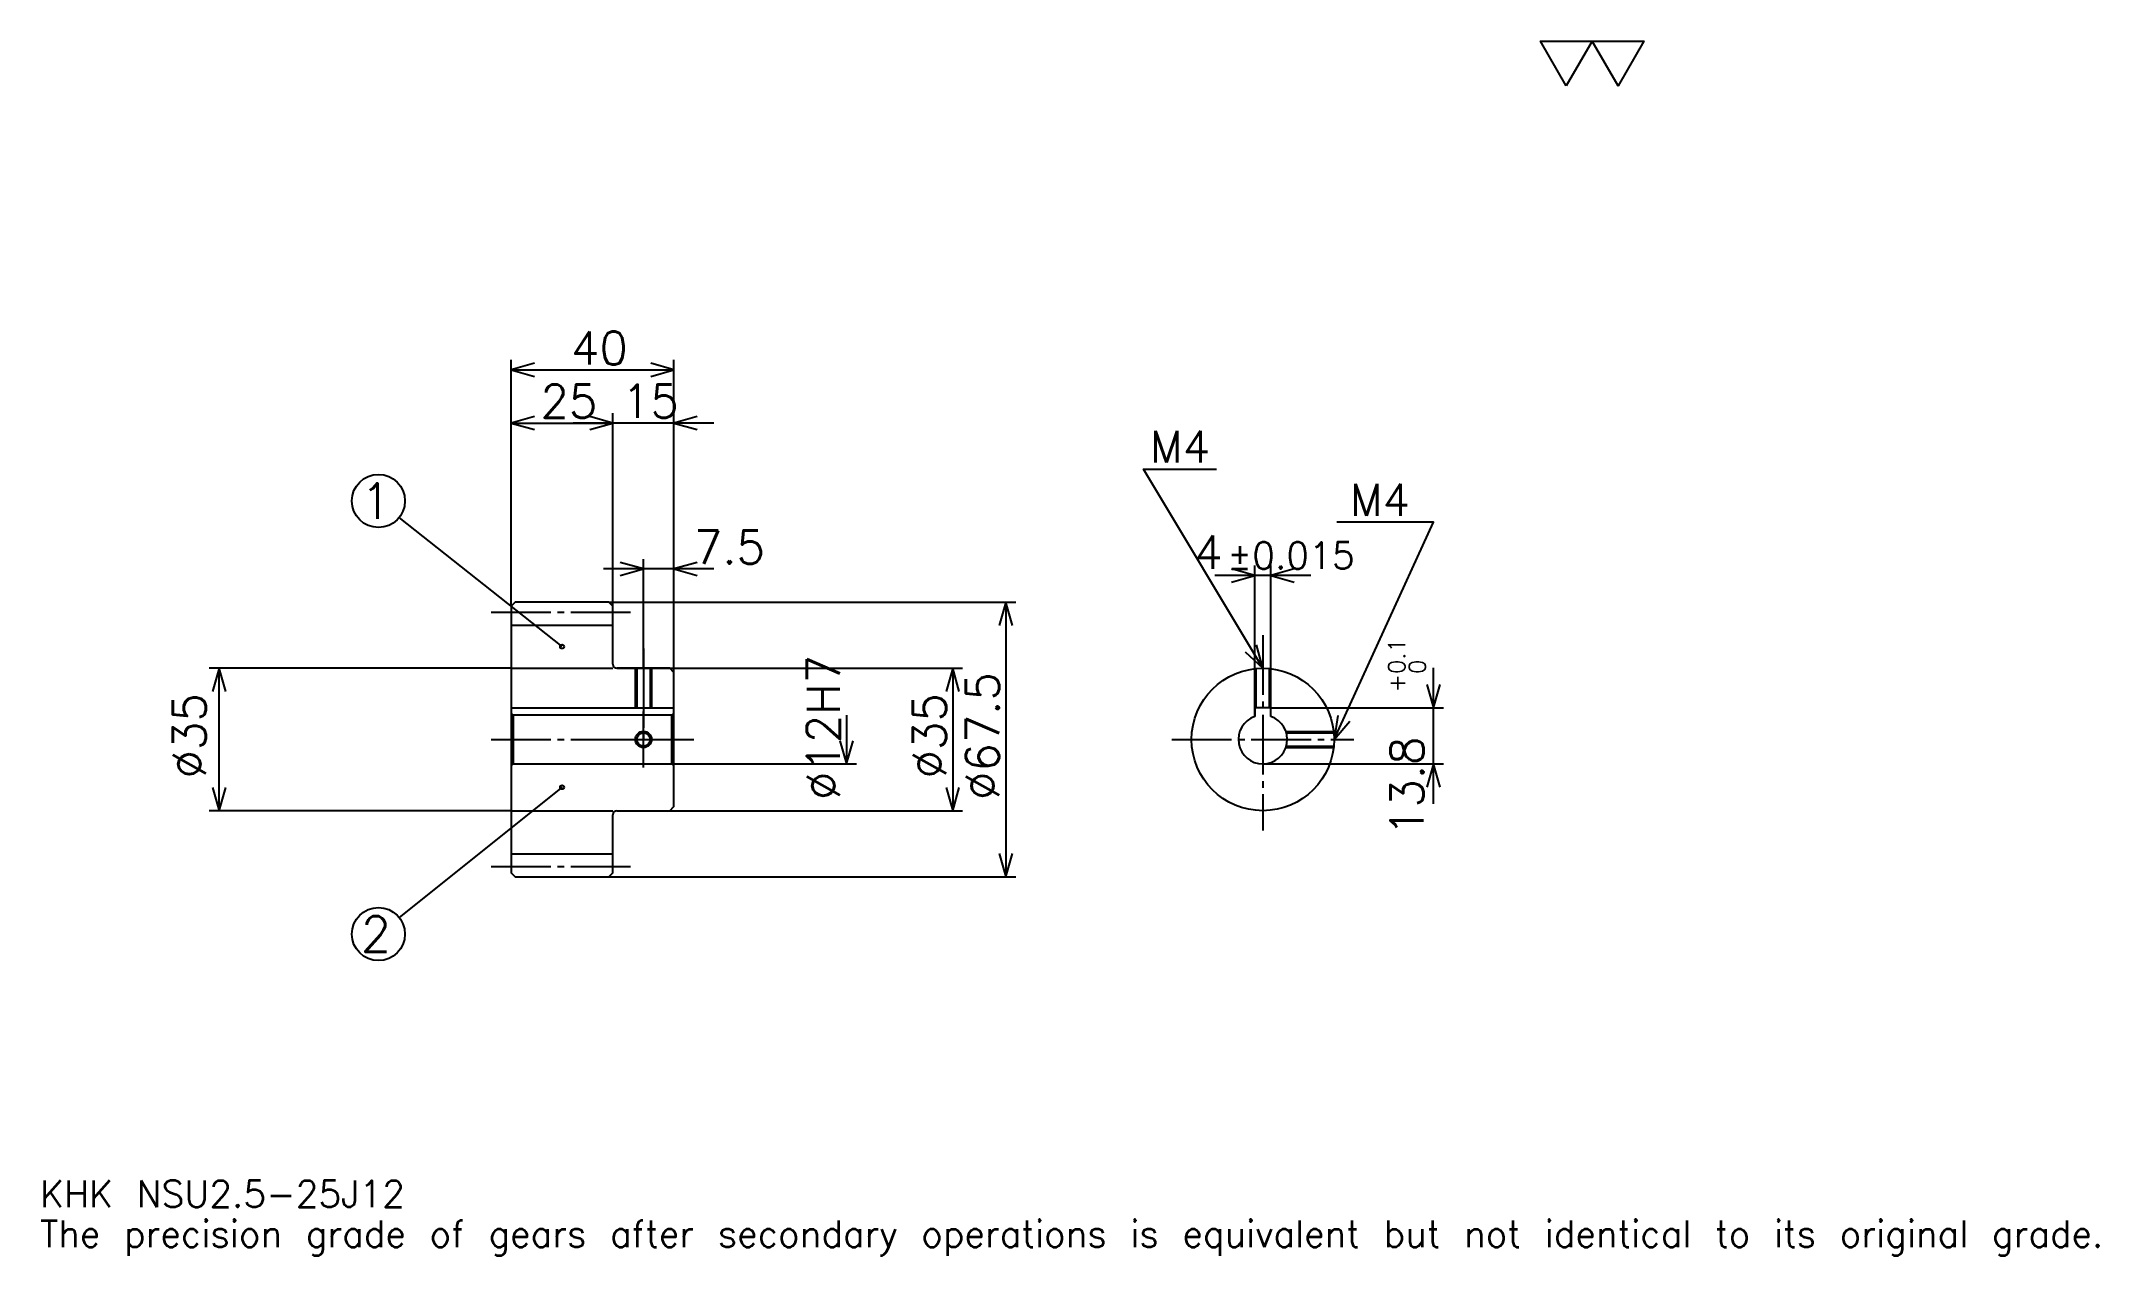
# Model space of a CAD drawing. Extents: x 17 to 522, y 6 to 304.
import ezdxf

# ---------------------------------------------------------------- set-up
doc = ezdxf.new("R2010")
doc.units = 0
doc.linetypes.add('DASHDOT', pattern=[19.565218, 14.673913, -1.630435, 1.630435, -1.630435])
doc.layers.get('0').update_dxf_attribs({"linetype": 'CONTINUOUS'})
doc.layers.add('DASHDOT', color=6, linetype='DASHDOT')
doc.styles.add('KANJI', font='TXT', dxfattribs={"bigfont": 'BIGFONT'})

msp = doc.modelspace()

# ---------------------------------------------------------------- linework, layer by layer
at = {"color": 5}
for p, q in [((132.065216, 166.630432), (132.065216, 226.141296)), ((132.065216, 223.695648), (172.065216, 223.695648)), ((172.065216, 166.630432), (172.065216, 226.141296)), ((157.065216, 166.630432), (157.065216, 213.097839)), ((132.065216, 210.652176), (157.065216, 210.652176)), ((181.847824, 210.652176), (147.282608, 210.652176)), ((144.565216, 155.692932), (104.56517, 187.43515)), ((164.565216, 166.630432), (164.565216, 177.228256)), ((181.847824, 174.782608), (154.782608, 174.782608)), ((328.521729, 173.206512), (304.956543, 173.206512)), ((314.739136, 140.680435), (314.739136, 175.652161)), ((318.739136, 140.680435), (318.739136, 175.652161)), ((132.065216, 165.630432), (132.065216, 166.630432)), ((156.065216, 166.630432), (172.065216, 166.630432)), ((157.065216, 165.630432), (157.065216, 166.630432)), ((164.565216, 150.380432), (164.565216, 166.630432)), ((164.565216, 150.380432), (164.565216, 166.630432)), ((172.065216, 166.630432), (256.032593, 166.630432)), ((172.065216, 149.380432), (172.065216, 166.630432)), ((253.586945, 166.630432), (253.586945, 99.130432)), ((132.065216, 150.380432), (57.880432, 150.380432)), ((60.326088, 115.380432), (60.326088, 150.380432)), ((158.065216, 150.380432), (172.065216, 150.380432)), ((172.065216, 150.380432), (242.989136, 150.380432)), ((240.543488, 150.380432), (240.543488, 115.380432)), ((358.695648, 117.097824), (358.695648, 150.463043)), ((214.456512, 138.880432), (214.456512, 126.880432)), ((318.739136, 140.680435), (361.141296, 140.680435)), ((172.065216, 126.880432), (216.902176, 126.880432)), ((316.739136, 126.880432), (361.141296, 126.880432)), ((144.565216, 121.130432), (104.550697, 89.14389)), ((132.065216, 115.380432), (57.880432, 115.380432)), ((158.065216, 115.380432), (172.065216, 115.380432)), ((172.065216, 115.380432), (242.989136, 115.380432)), ((156.065216, 99.130432), (172.065216, 99.130432)), ((172.065216, 99.130432), (256.032593, 99.130432))]:
    msp.add_line(p, q, dxfattribs=at)
at = {"color": 4}
for p, q in [((132.065216, 161.005432), (157.065216, 161.005432)), ((132.065216, 150.380432), (157.065216, 150.380432)), ((132.065216, 140.680435), (172.065216, 140.680435)), ((132.565216, 138.880432), (132.565216, 126.880432)), ((171.565216, 138.880432), (172.065216, 139.380432)), ((171.565216, 126.880432), (172.065216, 126.380432)), ((132.065216, 115.380432), (157.065216, 115.380432)), ((132.065216, 104.755432), (157.065216, 104.755432))]:
    msp.add_line(p, q, dxfattribs=at)
at = {"color": 7}
msp.add_lwpolyline([(391.304352, 293.478271), (384.945648, 304.5), (410.380432, 304.5), (404.021729, 293.478271), (397.663055, 304.5), (391.304352, 293.478271)], dxfattribs=at)
at = {"color": 5}
for points in [[(137.771744, 225.32608), (132.065216, 223.695648), (137.771744, 222.065216)], [(166.358704, 222.065216), (172.065216, 223.695648), (166.358704, 225.32608)], [(137.771744, 212.282608), (132.065216, 210.652176), (137.771744, 209.021744)], [(151.358688, 209.021744), (157.065216, 210.652176), (151.358688, 212.282608)], [(151.358688, 209.021744), (157.065216, 210.652176), (151.358688, 212.282608)], [(177.771729, 212.282608), (172.065216, 210.652176), (177.771729, 209.021744)], [(316.739136, 150.380432), (287.391296, 199.293472), (305.32608, 199.293472)], [(334.239136, 132.880432), (358.695648, 186.25), (334.891296, 186.25)], [(158.858688, 173.152176), (164.565216, 174.782608), (158.858688, 176.41304)], [(177.771729, 176.41304), (172.065216, 174.782608), (177.771729, 173.152176)], [(309.032593, 171.57608), (314.739136, 173.206512), (309.032593, 174.836945)], [(324.445679, 174.836945), (318.739136, 173.206512), (324.445679, 171.57608)], [(255.217377, 160.923904), (253.586945, 166.630432), (251.956512, 160.923904)], [(312.40506, 154.434875), (316.739136, 150.380432), (315.201233, 156.112579)], [(61.95652, 144.673904), (60.326088, 150.380432), (58.695656, 144.673904)], [(242.17392, 144.673904), (240.543488, 150.380432), (238.913055, 144.673904)], [(357.065216, 146.386948), (358.695648, 140.680435), (360.32608, 146.386948)], [(335.134216, 138.747421), (334.239136, 132.880432), (338.098633, 137.388977)], [(212.82608, 132.58696), (214.456512, 126.880432), (216.086945, 132.58696)], [(360.32608, 121.173912), (358.695648, 126.880432), (357.065216, 121.173912)], [(58.695656, 121.086952), (60.326088, 115.380432), (61.95652, 121.086952)], [(238.913055, 121.086952), (240.543488, 115.380432), (242.17392, 121.086952)], [(251.956512, 104.836952), (253.586945, 99.130432), (255.217377, 104.836952)]]:
    msp.add_lwpolyline(points, dxfattribs=at)
at = {"color": 4}
for points in [[(157.065216, 151.380432), (157.065216, 165.630432), (156.065216, 166.630432), (133.065216, 166.630432), (132.065216, 165.630432), (132.065216, 126.380432)], [(158.065216, 115.380432), (171.065216, 115.380432), (172.065216, 116.380432), (172.065216, 149.380432), (171.065216, 150.380432), (158.065216, 150.380432)], [(162.565216, 150.380432), (162.565216, 140.680435)], [(162.945221, 150.380432), (162.945221, 140.680435)], [(166.185211, 150.380432), (166.185211, 140.680435)], [(166.565216, 150.380432), (166.565216, 140.680435)], [(314.739136, 138.537292), (314.739136, 150.265778)], [(315.119141, 140.680435), (315.119141, 150.305283)], [(318.359131, 140.680435), (318.359131, 150.305283)], [(318.739136, 138.537292), (318.739136, 150.265778)], [(132.065216, 126.380432), (132.565216, 126.880432), (171.565216, 126.880432), (171.565216, 138.880432), (132.565216, 138.880432), (132.065216, 139.380432)], [(318.739136, 138.537292), (318.739136, 140.680435), (314.739136, 140.680435), (314.739136, 138.537292)], [(322.395996, 134.880432), (334.124481, 134.880432)], [(322.516296, 134.500427), (334.164001, 134.500427)], [(322.395996, 130.880432), (334.124481, 130.880432)], [(322.516296, 131.260437), (334.164001, 131.260437)], [(132.065216, 126.380432), (132.065216, 100.130432), (133.065216, 99.130432), (156.065216, 99.130432), (157.065216, 100.130432), (157.065216, 114.380432)]]:
    msp.add_lwpolyline(points, dxfattribs=at)
at = {"color": 5}
for centre, radius in [((99.45652, 191.489136), 6.521739), ((144.565216, 155.692932), 0.48913), ((144.565216, 121.130432), 0.48913), ((99.45652, 85.071732), 6.521739)]:
    msp.add_circle(centre, radius, dxfattribs=at)
at = {"color": 4}
for centre, radius in [((316.739136, 132.880432), 17.5), ((164.565216, 132.880432), 1.62)]:
    msp.add_circle(centre, radius, dxfattribs=at)
at = {"color": 7}
msp.add_circle((164.565216, 132.880432), 2, dxfattribs=at)
at = {"color": 4}
for centre, radius, start, end in [((158.065216, 151.380432), 1, 180, 270), ((316.739136, 132.880432), 6, 109.47122094, 70.52877906), ((158.065216, 114.380432), 1, 90, 180)]:
    msp.add_arc(centre, radius, start, end, dxfattribs=at)
at = {"layer": 'DASHDOT', "color": 7}
for p, q in [((127.173912, 164.130432), (161.956512, 164.130432)), ((316.739136, 158.532608), (316.739136, 110.489128)), ((164.565216, 150.380432), (164.565216, 132.880432)), ((127.173912, 132.880432), (176.956512, 132.880432)), ((294.347839, 132.880432), (339.130432, 132.880432)), ((127.173912, 101.630432), (161.956512, 101.630432))]:
    msp.add_line(p, q, dxfattribs=at)
for points in [[(164.565216, 155.271729), (164.565216, 135.789124)], [(164.565216, 125.989128), (164.565216, 139.771744)], [(157.67392, 132.880432), (171.456512, 132.880432)]]:
    msp.add_lwpolyline(points, dxfattribs=at)

# ---------------------------------------------------------------- texts
at = {"color": 7, "style": 'KANJI'}
for s, height, p in [('40', 8.152174, (146.766296, 225)), ('25', 8.152174, (139.266296, 211.956512)), ('15', 8.152174, (159.266296, 211.956512)), ('M4', 7.826087, (289.021729, 200.92392)), ('1', 8.695652, (95.108688, 187.141296)), ('M4', 7.826087, (338.152161, 187.880432)), ('7.5', 8.152174, (176.956512, 176.08696)), ('4', 8.152174, (299.911438, 174.836945)), ('%%p0.015', 6.521739, (307.981079, 174.836945)), ('2', 8.695652, (95.108688, 80.723907)), ('KHK NSU2.5-25J12', 6.521739, (16.304348, 17.934782)), ('The precision grade of gears after secondary operations is equivalent but not identical to its original grade.', 6.521739, (16.304348, 8.152174))]:
    msp.add_text(s, height=height, dxfattribs=at).set_placement(p)
for s, height, p in [('%%c12H7', 8.152174, (212.82608, 118.002716)), ('0.1', 4.076087, (351.684784, 149.006714)), ('0', 4.076087, (356.739136, 149.006714)), ('%%c67.5', 8.152174, (251.956512, 118.002716)), ('+', 4.076087, (351.684784, 144.441498)), ('%%c35', 8.152174, (57.065216, 123.301628)), ('%%c35', 8.152174, (238.913055, 123.301628)), ('13.8', 8.152174, (356.25, 109.155663))]:
    msp.add_text(s, height=height, rotation=90, dxfattribs=at).set_placement(p)

doc.saveas('drawing.dxf')
